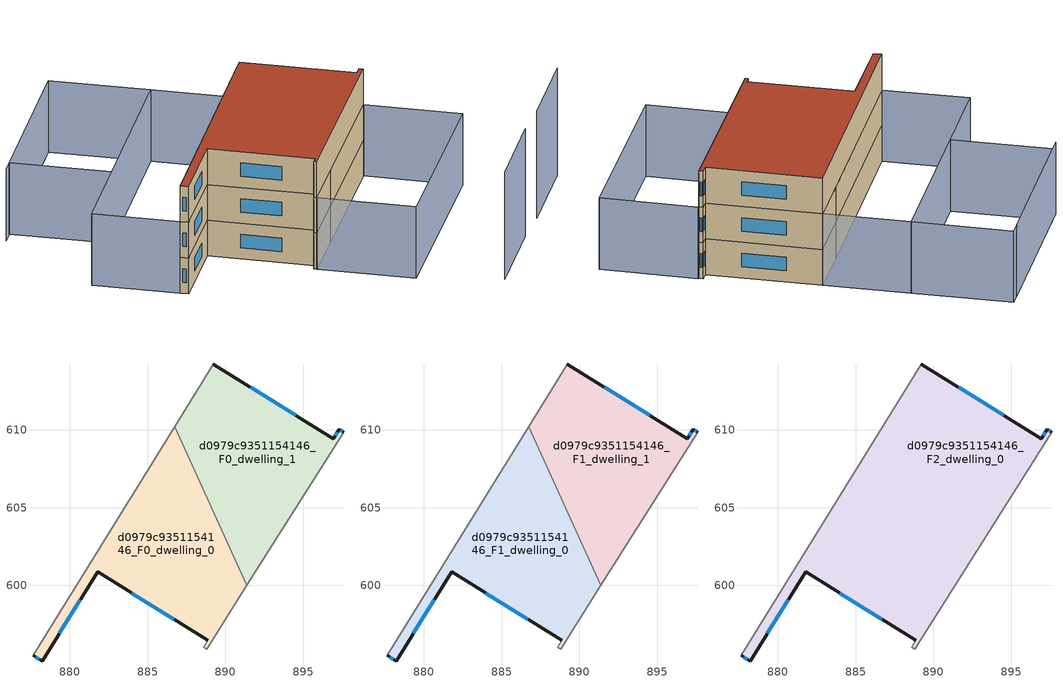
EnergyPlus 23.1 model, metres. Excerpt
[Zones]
d0979c9351154146_F0_dwelling_0
 floor ground (EU_floor_Construction): 886.73,610.2 891.39,600.01 888.79,595.89 888.6,596.01 888.88,596.46 881.77,600.87 878.21,595.13 877.63,595.49 z0
 wall outside (EU_wall_Construction): 877.63,595.49 878.21,595.13 881.77,600.87 888.88,596.46 z0:3
 wall adiabatic (EU_wall_Construction): 888.88,596.46 888.6,596.01 888.79,595.89 891.39,600.01 / 886.73,610.2 877.63,595.49 z0:3
 wall to d0979c9351154146_F0_dwelling_1 (EU_wall_Construction): 891.39,600.01 886.73,610.2 z0:3
 window (EU_Window_Construction): 883.99,599.5 886.66,597.83 / 879.32,596.92 880.66,599.08 / 877.81,595.38 878.03,595.25 z0.93:2.07
d0979c9351154146_F0_dwelling_1
 floor ground (EU_floor_Construction): 897.31,610.04 897.62,609.86 891.39,600.01 886.73,610.2 889.22,614.24 896.94,609.45 z0
 wall outside (EU_wall_Construction): 897.62,609.86 897.31,610.04 896.94,609.45 889.22,614.24 z0:3
 wall adiabatic (EU_wall_Construction): 889.22,614.24 886.73,610.2 / 891.39,600.01 897.62,609.86 z0:3
 window (EU_Window_Construction): 894.54,610.94 891.63,612.75 / 897.2,609.86 897.06,609.63 / 897.53,609.91 897.41,609.99 z0.93:2.07
d0979c9351154146_F1_dwelling_0
 floor to d0979c9351154146_F0_dwelling_0 (EU_floor_Construction): 886.73,610.2 891.39,600.01 888.79,595.89 888.6,596.01 888.88,596.46 881.77,600.87 878.21,595.13 877.63,595.49 z3
 wall outside (EU_wall_Construction): 877.63,595.49 878.21,595.13 881.77,600.87 888.88,596.46 z3:6
 wall adiabatic (EU_wall_Construction): 888.88,596.46 888.6,596.01 888.79,595.89 891.39,600.01 / 886.73,610.2 877.63,595.49 z3:6
 wall to d0979c9351154146_F1_dwelling_1 (EU_wall_Construction): 891.39,600.01 886.73,610.2 z3:6
 window (EU_Window_Construction): 883.99,599.5 886.66,597.83 / 879.32,596.92 880.66,599.08 / 877.81,595.38 878.03,595.25 z3.93:5.07
d0979c9351154146_F1_dwelling_1
 floor to d0979c9351154146_F0_dwelling_1 (EU_floor_Construction): 897.31,610.04 897.62,609.86 891.39,600.01 886.73,610.2 889.22,614.24 896.94,609.45 z3
 wall outside (EU_wall_Construction): 897.62,609.86 897.31,610.04 896.94,609.45 889.22,614.24 z3:6
 wall adiabatic (EU_wall_Construction): 889.22,614.24 886.73,610.2 / 891.39,600.01 897.62,609.86 z3:6
 window (EU_Window_Construction): 894.54,610.94 891.63,612.75 / 897.2,609.86 897.06,609.63 / 897.53,609.91 897.41,609.99 z3.93:5.07
d0979c9351154146_F2_dwelling_0
 floor to d0979c9351154146_F1_dwelling_0 (EU_floor_Construction): 886.73,610.2 891.39,600.01 888.79,595.89 888.6,596.01 888.88,596.46 881.77,600.87 878.21,595.13 877.63,595.49 z6
 floor to d0979c9351154146_F1_dwelling_1 (EU_floor_Construction): 897.31,610.04 897.62,609.86 891.39,600.01 886.73,610.2 889.22,614.24 896.94,609.45 z6
 wall outside (EU_wall_Construction): 877.63,595.49 878.21,595.13 881.77,600.87 888.88,596.46 / 897.62,609.86 897.31,610.04 896.94,609.45 889.22,614.24 z6:9
 wall adiabatic (EU_wall_Construction): 888.88,596.46 888.6,596.01 888.79,595.89 897.62,609.86 / 889.22,614.24 877.63,595.49 z6:9
 window (EU_Window_Construction): 883.99,599.5 886.66,597.83 / 879.32,596.92 880.66,599.08 / 877.81,595.38 878.03,595.25 / 894.54,610.94 891.63,612.75 / 897.2,609.86 897.06,609.63 / 897.53,609.91 897.41,609.99 z6.93:8.07
 roof outside (EU_roof_Construction): 888.88,596.46 888.6,596.01 888.79,595.89 897.62,609.86 897.31,610.04 896.94,609.45 889.22,614.24 877.63,595.49 878.21,595.13 881.77,600.87 z9
shading: 876.08,621.04 868.39,608.59 / 889.23,614.25 877.63,595.49 / 877.63,595.49 871.82,599.08 / 871.82,599.08 883.42,617.84 / 883.42,617.84 889.23,614.25 / 883.42,617.84 875.73,605.41 / 875.73,605.41 868.99,609.58 / 868.99,609.58 876.68,622.01 / 876.68,622.01 883.42,617.84 / 888.79,595.89 897.66,609.92 / 897.66,609.92 904.17,605.81 / 904.17,605.81 895.29,591.78 / 895.29,591.78 888.79,595.89 z0:6; 901.53,589.35 905.54,595.88 z0:9
[Building]
EU S2 Campaign: North Axis=0; Terrain=City; Solar Distribution=FullExterior
[Site:Location]
Montreal-Trudeau.Intl.AP: Latitude=45.4667; Longitude=-73.75; Time Zone=-5; Elevation=36
[SizingPeriod:WeatherFileDays]
AnnualSizingPeriod: Begin Month=1; Begin Day of Month=1; End Month=12; End Day of Month=31; Day of Week for Start Day=Monday; Use Weather File Daylight Saving Period=No; Use Weather File Rain and Snow Indicators=No
[MATERIAL]
EU_InternalMass_Material: Roughness=MediumRough; Thickness=0.1; Conductivity=1; Density=1800; Specific Heat=900; Thermal Absorptance=0.9; Solar Absorptance=0.7; Visible Absorptance=0.7
[MATERIAL:NOMASS] Roughness=MediumRough; Thermal Absorptance=0.9; Solar Absorptance=0.7; Visible Absorptance=0.7
Name | Thermal Resistance
EU_wall_NoMass; EU_floor_NoMass | 1.36485
EU_roof_NoMass | 2.55992
[WINDOWMATERIAL:SIMPLEGLAZINGSYSTEM]
EU_Window_SimpleGlazing: UFactor=3.92339; Solar Heat Gain Coefficient=0.8; Visible Transmittance=0.8
[CONSTRUCTION]
EU_wall_Construction: EU_wall_NoMass
EU_roof_Construction: EU_roof_NoMass
EU_floor_Construction: EU_floor_NoMass
EU_Window_Construction: EU_Window_SimpleGlazing
EU_InternalMass_Construction: EU_InternalMass_Material
[ZONE] Type=1; Multiplier=1; Ceiling Height=autocalculate; Floor Area=autocalculate; Part of Total Floor Area=Yes
Name | Volume
d0979c9351154146_F0_dwelling_0 | 222.194
d0979c9351154146_F1_dwelling_0 | 222.196
d0979c9351154146_F2_dwelling_0 | 444.399
d0979c9351154146_F0_dwelling_1 | 222.206
d0979c9351154146_F1_dwelling_1 | 222.207
[INTERNALMASS] Construction=EU_InternalMass_Construction
Name | Zone or ZoneList | Surface Area
d0979c9351154146_F0_dwelling_0_EU_InternalMass | d0979c9351154146_F0_dwelling_0 | 74.0681
d0979c9351154146_F0_dwelling_1_EU_InternalMass | d0979c9351154146_F0_dwelling_1 | 74.0718
d0979c9351154146_F1_dwelling_0_EU_InternalMass | d0979c9351154146_F1_dwelling_0 | 74.0681
d0979c9351154146_F1_dwelling_1_EU_InternalMass | d0979c9351154146_F1_dwelling_1 | 74.0718
d0979c9351154146_F2_dwelling_0_EU_InternalMass | d0979c9351154146_F2_dwelling_0 | 148.134
[OTHEREQUIPMENT] Fuel Type=Electricity; Design Level Calculation Method=Watts/Area; Power per Zone Floor Area=1; Fraction Latent=0; Fraction Radiant=0; Fraction Lost=0; Carbon Dioxide Generation Rate=0; EndUse Subcategory=EU_Step8_InternalGains
Name | Zone or ZoneList or Space or SpaceList | Schedule
EU_Step8_InternalGain_d0979c9351154146_F0_dwelling_0_f000 | d0979c9351154146_F0_dwelling_0 | EU_Step8_GainSchedule_d0979c9351154146_F0_dwelling_0_f000
EU_Step8_InternalGain_d0979c9351154146_F0_dwelling_1_f000 | d0979c9351154146_F0_dwelling_1 | EU_Step8_GainSchedule_d0979c9351154146_F0_dwelling_1_f000
EU_Step8_InternalGain_d0979c9351154146_F1_dwelling_0_f000 | d0979c9351154146_F1_dwelling_0 | EU_Step8_GainSchedule_d0979c9351154146_F1_dwelling_0_f000
EU_Step8_InternalGain_d0979c9351154146_F1_dwelling_1_f000 | d0979c9351154146_F1_dwelling_1 | EU_Step8_GainSchedule_d0979c9351154146_F1_dwelling_1_f000
EU_Step8_InternalGain_d0979c9351154146_F2_dwelling_0_f000 | d0979c9351154146_F2_dwelling_0 | EU_Step8_GainSchedule_d0979c9351154146_F2_dwelling_0_f000
[ZONEVENTILATION:DESIGNFLOWRATE] Schedule=EU_AlwaysOn; Design Flow Rate Calculation Method=AirChanges/Hour; Air Changes per Hour=0.860309; Ventilation Type=Natural; Fan Pressure Rise=0; Fan Total Efficiency=1; Constant Term Coefficient=1; Temperature Term Coefficient=0; Velocity Term Coefficient=0; Velocity Squared Term Coefficient=0; Minimum Indoor Temperature=-100; Maximum Indoor Temperature=100; Delta Temperature=-100; Minimum Outdoor Temperature=-100; Maximum Outdoor Temperature=100; Maximum Wind Speed=40
Name | Zone or ZoneList or Space or SpaceList
EU_ConstantAir_d0979c9351154146_F0_dwelling_0 | d0979c9351154146_F0_dwelling_0
EU_ConstantAir_d0979c9351154146_F0_dwelling_1 | d0979c9351154146_F0_dwelling_1
EU_ConstantAir_d0979c9351154146_F1_dwelling_0 | d0979c9351154146_F1_dwelling_0
EU_ConstantAir_d0979c9351154146_F1_dwelling_1 | d0979c9351154146_F1_dwelling_1
EU_ConstantAir_d0979c9351154146_F2_dwelling_0 | d0979c9351154146_F2_dwelling_0
[HVACTEMPLATE:THERMOSTAT] Constant Heating Setpoint=20; Constant Cooling Setpoint=50
EU_HeatOnly_d0979c9351154146_F0_dwelling_0; EU_HeatOnly_d0979c9351154146_F0_dwelling_1; EU_HeatOnly_d0979c9351154146_F1_dwelling_0; EU_HeatOnly_d0979c9351154146_F1_dwelling_1; EU_HeatOnly_d0979c9351154146_F2_dwelling_0
[HVACTEMPLATE:ZONE:IDEALLOADSAIRSYSTEM] System Availability Schedule=EU_AlwaysOn; Maximum Heating Supply Air Temperature=50; Minimum Cooling Supply Air Temperature=13; Maximum Heating Supply Air Humidity Ratio=0.0156; Minimum Cooling Supply Air Humidity Ratio=0.0077; Heating Limit=NoLimit; Cooling Limit=NoLimit; Heating Availability Schedule=EU_AlwaysOn; Cooling Availability Schedule=EU_CoolingOff; Dehumidification Control Type=ConstantSensibleHeatRatio; Cooling Sensible Heat Ratio=0.7; Dehumidification Setpoint=60; Humidification Control Type=None; Humidification Setpoint=30; Outdoor Air Method=None; Outdoor Air Flow Rate per Person=0.00944; Outdoor Air Flow Rate per Zone Floor Area=0; Outdoor Air Flow Rate per Zone=0; Demand Controlled Ventilation Type=None; Outdoor Air Economizer Type=NoEconomizer; Heat Recovery Type=None; Sensible Heat Recovery Effectiveness=0.7; Latent Heat Recovery Effectiveness=0.65
Name | Template Thermostat
d0979c9351154146_F0_dwelling_0 | EU_HeatOnly_d0979c9351154146_F0_dwelling_0
d0979c9351154146_F0_dwelling_1 | EU_HeatOnly_d0979c9351154146_F0_dwelling_1
d0979c9351154146_F1_dwelling_0 | EU_HeatOnly_d0979c9351154146_F1_dwelling_0
d0979c9351154146_F1_dwelling_1 | EU_HeatOnly_d0979c9351154146_F1_dwelling_1
d0979c9351154146_F2_dwelling_0 | EU_HeatOnly_d0979c9351154146_F2_dwelling_0
[SIZING:ZONE] Zone Cooling Design Supply Air Temperature Input Method=SupplyAirTemperature; Zone Cooling Design Supply Air Temperature=13; Zone Heating Design Supply Air Temperature Input Method=SupplyAirTemperature; Zone Heating Design Supply Air Temperature=50; Zone Cooling Design Supply Air Humidity Ratio=0.008; Zone Heating Design Supply Air Humidity Ratio=0.008; Cooling Design Air Flow Method=DesignDay; Cooling Design Air Flow Rate=0; Cooling Minimum Air Flow per Zone Floor Area=0.000762; Cooling Minimum Air Flow=0; Cooling Minimum Air Flow Fraction=0.2; Heating Design Air Flow Method=DesignDay; Heating Design Air Flow Rate=0; Heating Maximum Air Flow per Zone Floor Area=0.002032; Heating Maximum Air Flow=0.141576; Heating Maximum Air Flow Fraction=0.3; Account for Dedicated Outdoor Air System=No; Dedicated Outdoor Air System Control Strategy=NeutralSupplyAir; Dedicated Outdoor Air Low Setpoint Temperature for Design=autosize; Dedicated Outdoor Air High Setpoint Temperature for Design=autosize; Zone Load Sizing Method=Sensible Load Only No Latent Load; Zone Latent Cooling Design Supply Air Humidity Ratio Input Method=HumidityRatioDifference; Zone Cooling Design Supply Air Humidity Ratio Difference=0.005; Zone Latent Heating Design Supply Air Humidity Ratio Input Method=HumidityRatioDifference; Zone Humidification Design Supply Air Humidity Ratio Difference=0.005
d0979c9351154146_F0_dwelling_0; d0979c9351154146_F0_dwelling_1; d0979c9351154146_F1_dwelling_0; d0979c9351154146_F1_dwelling_1; d0979c9351154146_F2_dwelling_0
[SCHEDULE:CONSTANT]
Name | Hourly Value
EU_AlwaysOn | 1
EU_CoolingOff | 0
[SCHEDULE:FILE] Column Number=1; Rows to Skip at Top=0; Number of Hours of Data=8760; Column Separator=Comma; Interpolate to Timestep=No; Minutes per Item=60; Adjust Schedule for Daylight Savings=Yes
Name | File
EU_Step8_GainSchedule_d0979c9351154146_F0_dwelling_0_f000 | ../../schedules/d0979c9351154146/d0979c9351154146_F0_dwelling_0_f000_gain.csv
EU_Step8_GainSchedule_d0979c9351154146_F0_dwelling_1_f000 | ../../schedules/d0979c9351154146/d0979c9351154146_F0_dwelling_1_f000_gain.csv
EU_Step8_GainSchedule_d0979c9351154146_F1_dwelling_0_f000 | ../../schedules/d0979c9351154146/d0979c9351154146_F1_dwelling_0_f000_gain.csv
EU_Step8_GainSchedule_d0979c9351154146_F1_dwelling_1_f000 | ../../schedules/d0979c9351154146/d0979c9351154146_F1_dwelling_1_f000_gain.csv
EU_Step8_GainSchedule_d0979c9351154146_F2_dwelling_0_f000 | ../../schedules/d0979c9351154146/d0979c9351154146_F2_dwelling_0_f000_gain.csv
